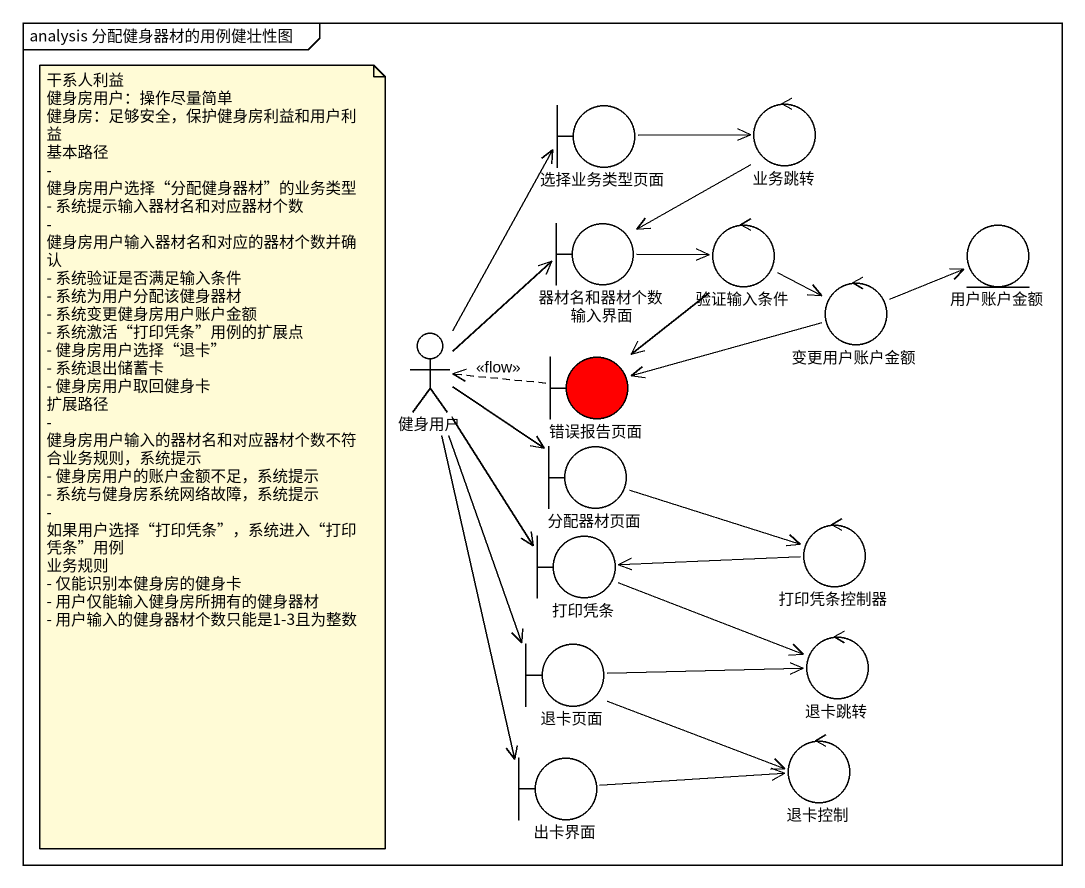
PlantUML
@startuml
mainframe analysis 分配健身器材的用例健壮性图
boundary 选择业务类型页面
control 业务跳转
boundary 器材名和器材个数输入界面
control 验证输入条件
entity 用户账户金额
actor 健身用户
control 变更用户账户金额
boundary 错误报告页面 #FF0000
boundary 分配器材页面
control 打印凭条控制器
boundary 打印凭条
boundary 退卡页面
control 退卡跳转
boundary 出卡界面
control 退卡控制
选择业务类型页面 -right-> 业务跳转
业务跳转 --> 器材名和器材个数输入界面
器材名和器材个数输入界面 -right-> 验证输入条件
验证输入条件 -right-> 变更用户账户金额
验证输入条件 --> 错误报告页面
健身用户 -up-> 选择业务类型页面
健身用户 -up-> 器材名和器材个数输入界面
健身用户 -right-> 分配器材页面
健身用户 --> 打印凭条
健身用户 --> 退卡页面
健身用户 --> 出卡界面
变更用户账户金额 -right-> 用户账户金额
变更用户账户金额 -left-> 错误报告页面
错误报告页面 .left.> 健身用户 : <<flow>>
分配器材页面 -right-> 打印凭条控制器
打印凭条 <-right- 打印凭条控制器
打印凭条 -right-> 退卡跳转
退卡页面 -right-> 退卡跳转
退卡页面 -right-> 退卡控制
出卡界面 -right-> 退卡控制
note as N1
  干系人利益
  健身房用户：操作尽量简单
  健身房：足够安全，保护健身房利益和用户利益
  基本路径
  - 健身房用户选择“分配健身器材”的业务类型
  - 系统提示输入器材名和对应器材个数
  - 健身房用户输入器材名和对应的器材个数并确认
  - 系统验证是否满足输入条件
  - 系统为用户分配该健身器材
  - 系统变更健身房用户账户金额
  - 系统激活“打印凭条”用例的扩展点
  - 健身房用户选择“退卡”
  - 系统退出储蓄卡
  - 健身房用户取回健身卡
  扩展路径
  - 健身房用户输入的器材名和对应器材个数不符合业务规则，系统提示
  - 健身房用户的账户金额不足，系统提示
  - 系统与健身房系统网络故障，系统提示
  - 如果用户选择“打印凭条”，系统进入“打印凭条”用例
  业务规则
  - 仅能识别本健身房的健身卡
  - 用户仅能输入健身房所拥有的健身器材
  - 用户输入的健身器材个数只能是1-3且为整数
end note
@enduml
